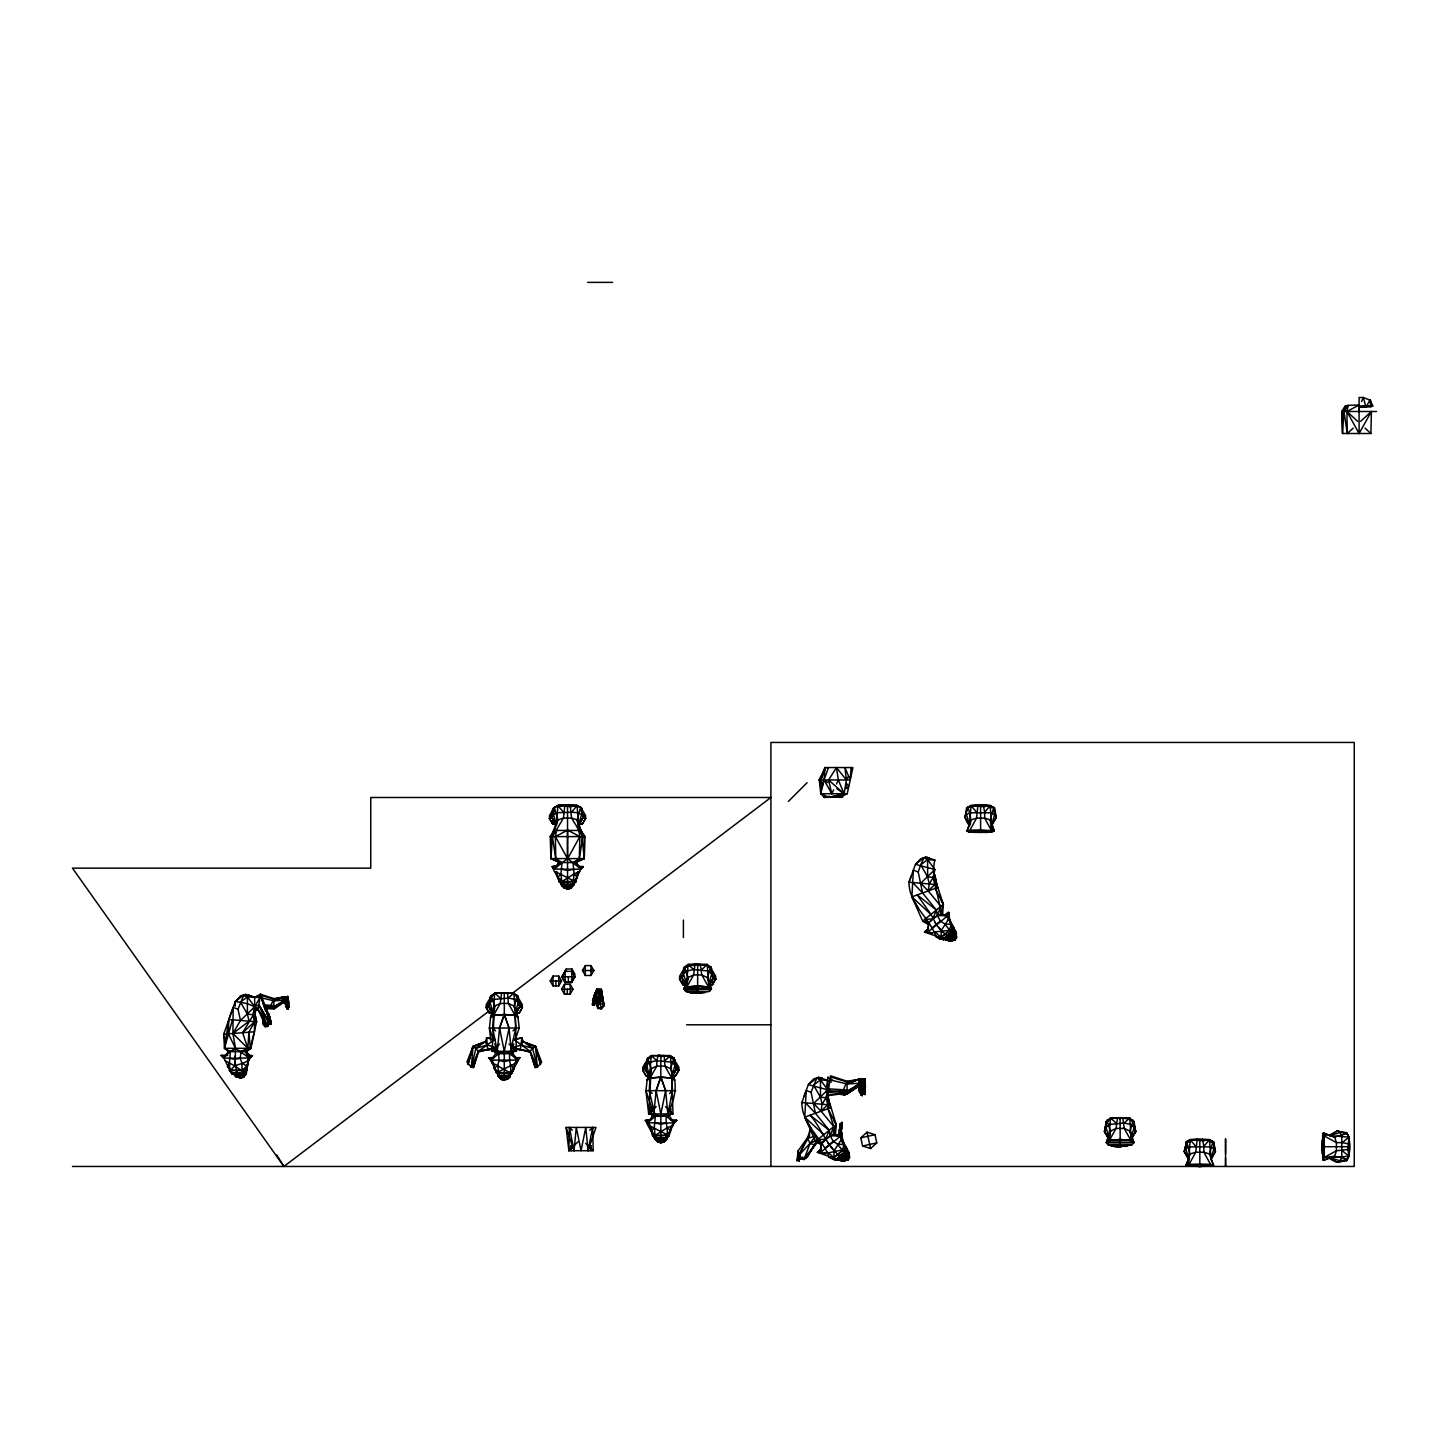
<?xml version="1.0" encoding="UTF-8"?>
<svg xmlns="http://www.w3.org/2000/svg" width="1449" height="1449" viewBox="0 0 1449 1449"><rect width="100%" height="100%" fill="white"/><g stroke="black" fill="none" stroke-linecap="round" stroke-linejoin="round"><path stroke-width="1.5" d="M268.011 1022.903L267.612 1026.417L268.065 1023.139L267.612 1026.417L265.167 1026.689L263.446 1024.57L263.972 1019.951M494.326 1065.033L494.344 1068.511L498.365 1075.575L504.288 1078.654L510.229 1075.575C510.899 1072.604 527.092 1046.902 515.12 1062.642L516.387 1062.769L496.301 1072.876C495.938 1067.388 483.368 1050.706 493.457 1062.642L492.207 1062.769L509.776 1072.586L512.276 1072.876L514.268 1065.033M494.779 1043.914L498.746 1053.658L499.036 1060.487L497.75 1065.033L494.344 1068.511L498.873 1075.955L504.288 1076.027M494.344 1068.511L498.818 1072.586L504.288 1073.292L504.288 1051.322L509.052 1028.047L504.343 1014.499L504.27 992.728M556.217 866.629C546.472 862.39 561.017 880.793 561.596 884.47L567.537 887.549L573.46 884.47L580.868 869.02L583.349 866.629L580.868 869.02L572.79 869.382L554.188 869.02L551.707 866.629L557.122 866.484M578.06 873.493L575.525 881.771L555.438 871.664L556.706 871.537L557.575 877.388L562.103 884.85L567.537 884.922M567.537 885.14L572.953 884.85L575.525 881.771L572.953 884.85L562.103 884.85L559.549 881.771L567.537 882.187L567.537 804.938L567.537 806.658M579.183 829.697L578.785 825.369L583.114 817.471L581.556 807.981L577.119 805.535L557.937 805.535L554.406 807.51L557.865 819.88L550.928 836.598L550.928 858.587L584.273 858.587L584.291 836.598L581.393 831.128L578.368 830.44L556.688 830.44L553.808 831.128L550.222 836.598L550.928 858.587L559.133 862.553L575.941 862.553L584.128 858.587L578.042 860.96M649.55 1120.367C639.806 1116.147 654.332 1134.531 654.912 1138.226L660.853 1141.287L666.794 1138.226L674.202 1122.776L676.683 1120.367L674.202 1122.776L666.123 1123.12L647.522 1122.776L645.022 1120.367L650.456 1120.24M650.311 1127.231L652.865 1135.509L655.419 1138.588L660.853 1138.679M671.394 1127.231L668.84 1135.509L666.286 1138.588L655.419 1138.588L652.865 1135.509L660.853 1135.944L660.853 1113.973L656.089 1090.68L660.816 1077.132L660.853 1056.14M660.835 1057.064L660.835 1055.361M697.621 992.33L690.738 992.8L685.866 991.333L683.964 989.087L688.003 977.568L684.526 967.063L688.076 964.491L707.239 964.509L710.789 967.081L713.252 978.166L708.923 985.628L712.455 984.396L715.679 978.999L713.542 975.394L715.679 979.18L712.455 984.777L709.249 984.777M697.675 964.998L697.621 993.308L709.485 991.333L711.387 989.087L707.329 977.568L701.769 974.96L693.618 974.942L688.021 977.568L683.964 989.069L685.812 991.315L697.621 993.308L697.639 989.631M697.657 965.922L697.657 964.237M980.611 831.889L980.611 830.168L994.322 831.165L990.265 819.917L993.724 807.546L990.192 805.572L971.011 805.572L966.574 808.017L965.016 817.508C972.623 837.142 971.591 812.545 967.479 807.546C975.612 803.688 986.66 803.615 994.63 808.017L996.188 817.508L991.859 825.405L992.239 829.734M1110.966 1118.845L1106.964 1120.566L1106.094 1122.341L1104.536 1131.669L1108.847 1139.131L1109.155 1137.574L1106.402 1142.573L1133.842 1142.555L1129.767 1131.053L1124.225 1128.445L1116.074 1128.427L1110.477 1131.053L1106.402 1142.555L1108.25 1144.801L1120.095 1144.819C1120.005 1149.256 1110.948 1145.199 1108.304 1144.819L1106.402 1142.573L1110.459 1131.053L1106.964 1120.548L1110.532 1117.976L1129.695 1117.994L1134.132 1122.323L1135.69 1131.651L1131.361 1139.113L1129.695 1117.994L1110.532 1117.976L1108.811 1139.113L1104.482 1131.651L1106.964 1120.548C1115.078 1116.672 1125.094 1116.672 1133.209 1120.548L1134.096 1122.341L1130.854 1120.023L1134.132 1122.323M1120.113 1118.483L1120.186 1146.793L1113.194 1146.286M1131.343 1139.131L1135.654 1131.669L1133.209 1120.548L1134.169 1127.521L1131.071 1137.574L1133.842 1142.573L1106.402 1142.555L1109.3 1140.454L1116.074 1128.427L1117.487 1117.704L1129.224 1118.863L1133.227 1120.566L1129.785 1131.053L1133.842 1142.573L1131.923 1144.819L1108.25 1144.801L1113.086 1146.268L1120.059 1146.141M1225.564 1165.811L1225.564 1158.005M1225.564 1153.839L1225.564 1152.843M1225.564 1152.064L1225.564 1138.896L1225.564 1166.463M1348.983 1149.872L1348.983 1146.702M1329.168 1135.436L1337.047 1131.108L1346.538 1132.665L1348.983 1137.103L1348.983 1143.822M1353.203 428.107L1347.28 433.505L1346.918 411.498L1359.09 405.032L1359.09 406.752L1372.801 406.028L1370.066 399.725L1370.935 406.771L1359.09 407.404L1359.09 433.505L1346.918 411.498L1348.24 405.358L1359.09 405.032L1359.09 397.479L1363.255 397.479L1370.356 400.286L1370.935 406.771M235.028 1061.085L236.984 1074.071L242.2 1073.781L246.855 1066.337L249.282 1057.969L252.488 1055.76L248.54 1059.4L245.968 1070.739L238.053 1075.194L233.416 1073.419L235.571 1076.498L240.28 1077.748L243.486 1077.096L246.276 1073.763L248.54 1059.4L252.488 1055.76L249.282 1057.969L229.902 1058.277L223.273 1057.933L221.117 1055.524L224.704 1055.433M235.046 1058.277L235.046 1056.212M236.386 1070.413L236.712 1073.093M227.728 1055.542L221.117 1055.524L222.748 1055.705L231.605 1073.763L236.984 1073.854M237.853 1072.876L238.433 1076.245L240.28 1077.748M233.814 1072.695L238.433 1076.245L238.451 1074.76M235.39 1073.419L235.571 1076.498L239.194 1077.458L239.194 1076.498M239.194 1077.458L242.816 1076.516L247.254 1067.605L245.515 1074.56L243.577 1076.842L240.842 1077.748L237.944 1076.842L241.077 1078.092L241.095 1077.132M515.156 1039.947L519.213 1028.047L518.018 1017.578L515.174 1015.477L508.4 1003.451L507.639 993.507L501.644 992.728L500.249 1003.451L493.475 1015.459L490.577 1017.56L489.382 1028.047L490.885 1040.744M649.224 1075.901L646 1075.901L642.795 1070.322L647.703 1058.205L651.253 1055.633L656.814 1060.704L656.814 1066.084L650.04 1078.092L647.142 1080.211L645.928 1090.68L648.699 1113.973L673.024 1113.973L671.738 1078.11L664.946 1066.084L664.203 1056.14L658.226 1055.361L656.814 1060.704L649.949 1062.117L646.743 1065.178L645.222 1069.308L649.641 1076.788L651.253 1055.633L670.434 1055.651L673.966 1058.223L676.429 1069.308L672.101 1076.77M686.047 984.777L682.823 984.777L679.599 979.18L681.755 975.467L679.599 978.999L682.823 984.396L686.391 985.646L682.081 978.184L683.602 968.838L684.526 967.063L688.51 965.36L695.031 964.219L706.786 965.36L695.013 964.237L693.618 974.942L686.862 986.968L683.964 989.069L711.387 989.087L707.347 977.568L710.789 967.081L712.455 973.601L712.836 971.247L715.679 976.191L715.679 979.18M583.114 817.471L580.651 807.51L577.191 819.88L578.513 824.807L583.114 817.471L580.651 807.51L576.666 805.481L564.911 804.938L563.462 818.105L552.431 836.598L550.928 858.587L557.014 860.96M977.984 804.974L976.535 818.142L969.761 830.476L966.881 831.165L970.939 819.917L976.535 818.142L984.668 818.142L990.265 819.917L994.322 831.165L987.584 832.36L968.765 831.889L966.881 831.165L969.616 824.843L971.011 805.572L983.943 806.695L990.192 805.572L991.587 824.843L996.188 817.508L993.724 807.546L989.359 807.546M1197.2 1139.059L1190.68 1139.602L1186.677 1141.631L1185.735 1148.713L1188.832 1158.928L1186.097 1165.25L1199.808 1166.626L1213.537 1165.25L1210.803 1158.928L1215.403 1151.593L1212.94 1141.631L1208.955 1139.602L1197.2 1139.059L1195.733 1152.227L1188.977 1164.561L1186.097 1165.25L1190.154 1154.002L1186.677 1141.631L1190.227 1139.657L1209.39 1139.657L1213.827 1142.102L1215.403 1151.593L1211.074 1159.49L1209.39 1139.657L1203.159 1140.78L1190.227 1139.657L1188.397 1162.46M577.499 872.189L575.851 881.789L567.537 886.245L564.494 885.737L559.205 881.789L557.575 877.388L560.98 873.928L561.977 862.553L555.728 858.587L552.431 836.598L557.865 819.88L563.462 818.105L571.594 818.105L577.191 819.88L581.248 831.128L579.202 826.383M670.815 1127.666L669.184 1135.527L660.853 1140.001L657.828 1139.494L652.521 1135.527L650.891 1127.666M513.815 1043.914L511.298 1051.322L504.288 1053.658L497.297 1051.322L492.66 1028.047L493.475 1015.459L504.288 1014.499L509.052 1028.047L511.298 1051.322L517.637 1060.125L490.957 1060.125L497.297 1051.322L499.543 1028.047L504.343 1014.499L515.174 1015.477L516.46 1051.322L492.135 1051.322L494.634 1006.077L491.139 995.572L488.675 1006.657L492.986 1014.137L494.707 993L513.87 993L518.307 997.329L519.865 1006.657L515.536 1014.137L513.87 993L494.707 993L490.233 997.329L488.711 1006.675L493.022 1014.137L490.197 1002.527L491.139 995.572L495.141 993.851L490.269 997.347L489.726 1000.516M288.061 997.329L282.573 997.437L288.152 996.604L283.37 1002.454L284.239 1000.444L282.338 1000.788L284.674 1001.44L286.938 1008.45C290.706 1010.261 287.717 998.904 288.152 996.604L273.843 999.212L260.349 995.101L254.662 997.329L247.399 996.84L243.849 994.865L235.263 1001.585L223.689 1034.206L224.486 1048.315L228.562 1051.449L246.674 1051.503L250.297 1048.315L256.618 1021.835L254.662 1011.891L256.799 1008.341M852.483 1081.896L860.163 1078.962L864.781 1078.762L860.489 1084.74L863.278 1093.397L864.799 1094.466L864.781 1078.762L847.085 1082.005L830.404 1076.897M838.917 1135.799L842.213 1133.082L841.797 1139.222L849.205 1152.679L849.132 1157.208L847.067 1159.798L843.39 1157.805L832.885 1159.272L836.653 1160.088L844.858 1153.332L837.45 1144.076L833.247 1141.323L830.15 1135.799L829.226 1130.311L815.443 1113.267L811.078 1092.256L806.224 1090.481L801.877 1102.508C801.84 1124.931 822.326 1137.682 829.045 1157.081L832.885 1159.272L833.99 1157.497L834.081 1150.886L841.742 1138.878L840.565 1136.034L841.289 1132.593L842.213 1133.082L841.797 1139.222L847.683 1152.734L847.864 1156.501L845.618 1159.562L842.231 1161.138L817.363 1152.299L821.492 1148.822M911.204 876.138L908.994 882.224C908.976 904.665 929.461 917.398 936.163 936.797L940.021 938.988L941.126 937.213L941.216 930.602L948.878 918.594L947.7 915.75L948.425 912.327L949.349 912.798L948.932 918.938L954.819 932.45L954.982 936.235L952.754 939.296L949.367 940.854L924.498 932.015L928.628 928.537M244.627 1075.212L242.816 1076.516L235.571 1076.498L238.759 1076.498L246.366 1070.829L248.431 1060.505L250.677 1056.683L246.203 1051.521L250.931 1048.315L254.499 1031.779L254.662 997.329L260.476 994.213L273.843 998.633L282.845 997.202L284.239 998.506L284.239 1001.585M556.688 830.44L555.365 836.598L567.537 858.587L580.868 869.02L575.941 862.553L579.328 858.587L579.835 836.598L577.191 819.88M224.957 1060.577L229.087 1062.823L227.475 1066.301L231.315 1071.535L229.141 1070.684L231.043 1070.394C234.285 1062.425 247.109 1065.232 249.282 1057.969L235.499 1048.315L230.355 1051.449C229.866 1060.777 225.7 1079.94 242.2 1073.781L241.856 1062.841L240.172 1058.295L241.168 1051.467L247.815 1048.315L248.902 1032.231L254.662 1021.672L252.977 1014.698L254.662 1006.801L260.005 997.492L254.662 997.329L245.66 994.268L240.498 995.988L235.263 1001.585L235.263 1006.004M697.693 987.149L697.712 985.99L708.489 986.968M1120.131 1140.635L1120.168 1139.475L1130.999 1140.454L1133.842 1142.573M589.761 1130.274L592.677 1127.431L593.202 1150.705L568.877 1150.705L569.403 1127.431L572.301 1130.274M652.684 1110.532L648.699 1113.973L651.181 1068.71L647.703 1058.205L651.688 1056.52M1337.047 1131.108L1347.009 1133.571L1337.047 1131.108L1329.729 1135.708L1334.638 1137.03L1336.413 1142.627L1336.413 1150.76L1334.638 1156.356L1323.408 1160.414L1322.031 1146.702L1323.408 1132.973L1334.638 1137.03L1347.009 1133.571C1350.866 1141.703 1350.939 1152.752 1346.538 1160.721L1337.047 1162.279C1317.413 1154.672 1342.009 1155.704 1347.009 1159.816L1348.983 1156.284L1349.055 1137.556L1346.538 1132.665M1347.244 406.771L1345.378 406.028L1342.48 411.498L1342.499 433.505L1343.984 411.498L1348.24 405.358L1345.378 406.028L1341.774 411.498L1342.499 433.505L1370.899 433.505L1371.406 411.498L1360.665 421.297M550.928 858.587L551.363 841M849.168 1154.056L849.712 1157.57L848.19 1160.051L841.869 1160.359L847.683 1159.798L849.259 1157.28L848.1 1152.734M927.921 929.207L924.498 932.015L927.523 932.359L947.7 915.75L949.349 912.798L948.932 918.938L956.34 932.395L956.268 936.923L954.185 939.513L951.667 938.535L945.835 939.84L949.367 940.854L951.667 938.535L954.148 929.244L953.17 926.654L956.847 937.304L955.326 939.767L952.645 940.745L949.004 940.075L954.819 939.513L956.467 933.935L951.105 925.187M1337.047 1162.279L1347.009 1159.816L1339.927 1160.776L1329.729 1157.679L1337.047 1162.279L1339.927 1160.776L1341.774 1157.606L1341.774 1135.799L1339.927 1132.611L1329.729 1135.708L1348.983 1137.103L1347.86 1150.035L1348.983 1156.284L1329.729 1157.679L1323.408 1160.414L1324.404 1146.702L1323.408 1132.973L1328.135 1135.038M581.393 831.128L584.273 858.587L584.998 836.598L581.393 831.128L579.509 831.853M267.612 1026.417L267.739 1022.903M504.288 1076.245C516.025 1077.947 507.82 1060.324 509.849 1053.658L515.935 1028.047L515.12 1015.459L504.288 1014.499L493.421 1015.477L490.577 1017.578L494.634 1006.077L500.249 1003.451L508.4 1003.451L513.96 1006.077L518.018 1017.56L515.246 1012.597L518.344 1002.545L517.402 995.59L513.399 993.851L518.271 997.347L518.814 1000.516M572.953 884.85L574.076 873.928L573.079 862.553L579.328 858.587L582.788 836.598L571.594 818.105L570.145 804.938M660.853 1138.878C672.59 1140.58 664.385 1122.957 666.413 1116.291C674.22 1101.584 679.4 1084.232 670.525 1068.71L673.966 1058.223L669.963 1056.502L658.19 1055.361M596.336 995.3C599.795 980.629 592.025 1000.553 592.406 1004.791L594.307 1005.371L595.738 1001.657L597.097 1003.016L597.712 1008.413L601.444 1008.83L604.07 1005.588L601.353 989.395L596.952 988.961L592.587 1000.281L593.673 1004.628L594.307 1005.371L595.195 1001.241L593.202 999.067L596.952 988.961L600.103 993.742M859.945 1082.983L858.225 1079.505L847.085 1081.262L830.567 1075.81L827.741 1094.937L827.94 1108.72L833.809 1126.579L833.483 1134.024L840.565 1136.034L844.966 1149.329L823.467 1153.929L825.658 1153.042L820.388 1152.643L820.768 1144.493L830.15 1135.799L835.493 1134.042L836.236 1124.623L827.741 1096.422M948.823 915.225L952.102 929.044L941.126 937.213L936.163 936.797L940.854 939.224L948.226 939.024L954.148 929.244L947.7 915.75L940.6 913.739C939.785 895.844 930.167 878.963 934.877 860.072L925.875 857.029L920.713 858.75L915.478 864.328L908.994 882.224L936.833 884.596L943.371 904.339L942.611 913.758L937.286 915.514L928.9 922.433L927.523 932.359L928.9 922.433L931.689 920.133M593.855 995.717L597.115 989.649L600.629 990.518L602.096 999.756L598.31 1002.002L595.267 999.973L594.905 993.996L597.115 989.649L601.353 989.395L604.07 1005.588L601.244 1007.997L597.712 1007.508L596.336 996.206L595.521 994.557L593.855 995.717L593.673 1004.628L592.406 1004.791L595.195 1001.241L597.006 1003.396L597.712 1008.413L601.281 994.829L601.353 989.395L599.904 993.271L602.168 1000.1L598.147 1002.436L594.488 1000.353L594.905 993.996L597.368 992.456L599.904 993.271L602.168 1000.1M249.282 1057.969L244.953 1051.485L247.815 1048.315L232.927 1033.481L233.144 1007.435L237.998 1009.21L240.498 1020.458L232.927 1033.481L235.499 1048.315L235.028 1066.301L241.729 1070.413L244.718 1070.702L242.2 1073.781M825.966 1139.258L817.779 1139.566L820.768 1144.493L815.552 1141.377L804.775 1117.143L806.224 1090.481M933.084 918.974L924.915 919.282L927.903 924.208L922.687 921.093L911.892 896.859L913.359 870.197L918.213 871.972L922.578 892.982L936.362 910.026L937.286 915.514L940.365 921.039L944.585 923.792L951.993 933.047L943.788 939.803L940.021 938.988L950.526 937.521M655.419 1138.588L654.296 1127.666L655.31 1116.291L649.224 1090.68L650.04 1078.092L660.816 1077.132L671.666 1078.092L674.564 1080.211L670.507 1068.692L664.946 1066.084L656.814 1066.084L651.199 1068.692L647.142 1080.211L650.04 1078.092L660.853 1077.132L671.738 1078.11L672.499 1090.68L667.844 1113.973L674.202 1122.776L666.413 1116.291M494.2 1047.917L495.902 1053.658L512.711 1053.658L514.395 1047.917M590.866 1150.705L591.264 1145.579M666.286 1138.588L668.84 1135.509L648.772 1125.42L650.021 1125.293L647.522 1122.776L652.448 1116.291L669.257 1116.291L671.086 1108.847M820.949 783.42L819.301 779.979L850.219 779.979L852.9 767.553L825.079 767.553L819.301 779.979L820.786 793.726L824.3 797.421L842.757 796.986L842.304 796.189L847.23 793.726L850.219 779.979L851.161 767.553M525.987 1042.936L535.532 1046.305L537.289 1067.243L535.152 1067.533L530.352 1052.083L520.39 1049.474L521.894 1037.792L513.671 1039.386L529.99 1051.105L537.289 1067.243L541.691 1062.135L535.532 1046.305L523.161 1041.505L521.894 1037.792L516.75 1039.205M570.852 888.128L573.931 884.796L571.25 887.549L567.537 888.491L563.806 887.549L564.603 884.47L567.537 886.245L570.453 884.47C574.094 896.007 554.514 879.525 564.204 888.128M657.52 1141.884L654.459 1138.534L657.14 1141.287L660.853 1142.247L664.584 1141.287L663.787 1138.226L657.918 1138.226C654.803 1144.819 665.616 1142.826 667.246 1138.534L668.243 1134.422M847.23 793.726L820.786 793.726L824.046 779.979L825.079 767.553L820.858 779.979L820.786 793.726L827.47 796.733L841.271 797.421L844.115 793.726L846.361 779.979L844.93 767.553L850.219 779.979M482.535 1043.099L472.7 1047.283L468.027 1064.544L473.062 1046.305L478.605 1051.105L473.425 1067.533L471.305 1067.243L473.062 1046.305L485.433 1041.505L486.683 1037.792L494.924 1039.386L478.605 1051.105L471.305 1067.243L466.904 1062.135L473.062 1046.305L482.608 1042.936M497.75 1065.033L498.873 1075.955L509.722 1075.955L514.25 1068.511L510.845 1065.033M562.103 884.85L560.98 873.928M1188.162 1163.819L1188.832 1158.928L1184.231 1151.593L1186.677 1141.631L1184.231 1151.593L1188.56 1159.49M248.431 1060.505L248.54 1059.4L246.366 1070.829L239.936 1074.144L236.296 1074.126L236.948 1072.876L240.425 1074.76L246.276 1073.763M246.004 1068.148L245.497 1074.144L243.794 1077.132L241.077 1078.092L241.222 1076.716M566.106 1127.431L574.039 1150.705L576.285 1127.431L581.031 1150.705L585.794 1127.431L588.022 1150.705L595.956 1127.431L566.106 1127.431L568.877 1150.705L572.862 1147.264M604.07 1005.588L601.281 994.829L598.799 996.785L598.147 1002.436L602.096 999.756L600.629 990.518M571.957 978.872L571.594 982.513L565.146 982.513L561.922 976.934L566.251 968.983L571.957 968.983L574.818 973.927L574.818 976.934L571.594 982.513L571.957 968.983L571.957 972.279M712.836 981.118L712.455 984.777L712.455 981.045M270.528 1021.219C271.18 1033.01 265.728 996.568 271.072 1024.045L269.822 1024.443L269.242 1021.726L270.963 1021.11L269.025 1017.361L270.13 1018.122L270.528 1021.219L268.5 1018.448L270.13 1018.212L268.101 1013.72L269.387 1019.842M473.895 1063.186L473.425 1067.533L478.605 1051.105L496.554 1047.536L487.281 1045.109L476.015 1048.225L471.305 1067.243M809.774 1132.919L810.154 1129.26L815.733 1136.052L817.526 1142.229L804.05 1159.417L798.779 1158.693L796.896 1160.577L799.287 1161.011L798.218 1150.741L809.574 1134.748L807.002 1140.435M838.953 1135.69L840.239 1123.718L841.869 1122.395L842.05 1127.739L840.583 1134.386L838.953 1135.69L840.239 1123.718M840.583 1134.386L841.869 1122.395M849.205 1152.679L847.683 1152.734L844.024 1158.639L841.163 1155.07L844.858 1153.332L844.966 1149.329L844.858 1153.332L836.653 1160.088L829.045 1157.081L833.99 1157.497L842.267 1150.669L844.079 1144.692L841.706 1135.509L841.036 1139.113L842.938 1143.841M946.994 937.956L942.357 938.952L946.994 937.956L949.367 940.854L951.232 941.071L954.185 939.513L950.073 937.521L948.28 934.786L951.993 933.047L952.102 929.044L951.993 933.047L943.788 939.803L942.411 938.59L940.854 939.224L948.081 937.865L950.906 935.529L953.442 928.845L951.468 931.127M262.16 998.017L273.843 1000.824L283.116 996.948L283.37 1002.454L273.843 1008.939L265.892 1008.631M856.468 1085.591L856.305 1087.112L844.513 1095.154L839.442 1094.104L827.216 1095.77M829.969 1079.867L847.085 1083.979L858.551 1079.197L859.112 1083.924L858.877 1086.007L847.085 1094.031L842.014 1092.981L827.741 1094.937L822.144 1104.229L821.076 1111.22L833.809 1126.579L830.15 1135.799L827.361 1138.099M1106.058 1122.323L1109.3 1120.023L1106.094 1122.341L1106.964 1120.548L1104.482 1131.651L1109.119 1137.574L1106.402 1142.555M820.786 1149.492L817.363 1152.299L820.388 1152.643L821.764 1142.718L824.572 1140.417M263.7 1024.316L264.189 1020.73L263.446 1024.57L265.294 1026.146L267.612 1025.838L265.167 1026.689L263.446 1024.57M287.445 996.767L284.421 996.767L286.938 1008.45L288.17 1009.301L287.409 996.314L288.659 1002.563L287.373 1004.61L287.608 1009.029L286.196 1005.751L288.152 996.604L282.573 997.437M864.328 1083.997L865.361 1091.858L864.039 1091.948L864.111 1094.14L862.354 1090.083L864.781 1078.762L857.88 1079.813L864.655 1079.668M265.149 1025.023L258.194 1009.681L260.476 994.213L270.13 1018.031L270.13 1023.066L267.359 1026.327L263.646 1024.117L262.667 1018.031L263.646 1023.447L267.359 1025.494L270.13 1022.487L260.476 994.213L265.475 1010.931M826.6 1086.388L827.995 1076.933M265.149 1024.117L263.646 1024.117L264.243 1020.15M929.28 858.75L929.28 857.573L927.614 859.601L927.614 876.899L929.28 883.944L928.193 890.936L940.944 906.295L937.286 915.514L934.496 917.833M564.911 804.938L558.39 805.481L553.5 807.981L551.942 817.471L556.271 825.369L557.937 805.535L570.87 806.658L577.119 805.535L578.513 824.807L581.61 814.592L578.441 812.744L571.576 812.237L556.633 812.744L553.446 814.592L551.942 817.471L549.497 818.395L552.703 823.775L556.289 825.042L551.96 817.58L553.536 808.252L552.975 811.422M686.373 985.628L682.044 978.166L684.526 967.063L682.823 973.601L682.461 971.247L679.599 976.191L679.599 979.18M1186.097 1165.25L1213.537 1165.25L1209.48 1154.002L1212.94 1141.631L1215.403 1151.593M512.819 1069.163L512.095 1072.985L504.288 1078.654M669.384 1131.814L668.659 1135.618L660.853 1141.287M649.55 1076.77L646.743 1065.178L647.703 1058.205L645.258 1069.326L649.587 1076.788L646 1075.52L642.795 1070.141L642.795 1067.315L645.638 1062.389L646 1064.743L642.795 1070.141L645.258 1069.326L647.703 1058.205L645.258 1069.326L649.858 1075.212L647.142 1080.211L651.181 1068.71L650.329 1073.057M493.765 1010.424L494.634 1006.077L490.577 1017.56L493.348 1012.597L488.675 1006.657L490.197 1002.527L493.384 999.484L508.364 998.053L515.192 999.502L518.344 1002.545L519.865 1006.657L515.518 1014.137M1109.59 1135.4L1110.459 1131.053L1109.246 1140.454L1106.402 1142.573M588.022 1150.705L592.677 1127.431M708.887 985.646L713.198 978.184L710.771 967.063L711.713 974.036L708.633 984.088L707.239 964.509L688.076 964.491L686.663 984.088L682.044 978.166L684.526 967.063L682.081 978.184L679.599 978.999M660.853 1113.973L665.616 1090.68L660.889 1077.132L656.089 1090.68L653.861 1113.973L652.448 1116.291L651.018 1113.973L650.492 1107.145L650.51 1111.637L653.101 1110.169M827.741 1093.234L827.741 1080.356L818.739 1077.313L813.577 1079.034L808.343 1084.613L827.741 1089.847L813.577 1103.504L821.076 1111.22L827.741 1104.699L826.057 1097.744L827.741 1089.847L820.478 1079.885L816.928 1077.911L808.343 1084.613L804.068 1096.422M933.174 877.46L934.877 869.563L927.614 859.601L924.064 857.627L915.478 864.328L934.877 869.563L920.713 883.22L928.193 890.936L934.877 884.433L933.174 877.46L927.614 876.899L920.713 864.836L924.064 857.627M1104.536 1131.669L1106.964 1120.566M236.984 1074.071L237.346 1072.423M284.71 998.651L285.018 997.329L283.569 1000.788L273.843 1006.729L264.66 1006.222M471.124 1053.767L472.7 1047.283M573.931 884.796L574.927 880.684M597.097 1003.016L599.832 1002.255L603.255 998.524M965.016 817.508L967.479 807.546L965.016 817.508L969.616 824.843L966.519 814.628L969.689 812.78L991.514 812.78L994.684 814.628L996.188 817.508M270.963 1021.11L271.072 1024.045L269.242 1021.726M287.608 1009.029L288.043 1003.831L288.623 1007.182L287.264 1008.758L287.192 1003.342L285.127 1000.154L273.843 1000.824M861.104 1094.919L861.014 1088.235L858.478 1084.269L862.227 1095.589L862.843 1087.257L859.782 1091.206L861.104 1094.919L862.789 1092.981L861.014 1088.235L862.735 1088.235M864.781 1078.762L864.799 1094.466L863.676 1093.796L863.586 1087.112L860.163 1078.962M1345.378 406.028L1343.984 411.498L1347.28 433.505M504.288 1078.418L501.372 1075.575C497.333 1086.786 516.858 1071.662 508.019 1078.654L504.288 1079.614L500.575 1078.654L497.895 1075.901L500.974 1079.233M567.537 887.313L565.653 885.194L569.403 885.194M660.853 1141.051L658.824 1139.566L659.929 1137.682M948.407 935.366L946.885 935.945L948.081 937.865L951.16 938.354L954.819 932.45L956.34 932.395M596.336 996.206L598.31 1002.002L594.488 1000.353L596.336 996.206L598.799 996.785L597.006 1003.396L595.738 1001.657L593.673 1004.628M799.287 1161.011L798.526 1155.668L807.564 1138.262L810.154 1129.26M232.474 1019.77L224.486 1048.315L230.355 1051.449L233.959 1051.467M833.483 1134.024L836.236 1124.623L827.94 1108.72L829.697 1104.881L827.741 1094.937M940.6 913.739L943.371 904.339L935.076 888.436L936.833 884.596L934.877 874.653L929.28 883.944M929.28 932.486L932.794 932.758L930.602 933.645L934.677 931.961L941.126 937.213L949.403 930.385L951.214 924.408L944.585 923.792M991.587 824.843L994.684 814.628L993.724 807.546M1210.803 1158.928L1213.9 1148.713L1210.712 1146.865L1188.904 1146.865L1185.735 1148.713L1184.231 1151.593M245.479 1072.224L246.076 1070.268M663.461 1055.361L673.966 1058.223L674.908 1065.178L672.064 1076.788L675.651 1075.52L678.875 1070.141L678.875 1067.315L676.013 1062.389L676.013 1065.667M825.079 767.553L821.058 779.979L822.815 785.123M286.268 1000.553L285.525 1003.233L286.196 1005.751L287.59 1005.751M504.252 1014.499L499.543 1028.047L504.288 1051.322M237.998 1009.21L243.849 994.865M811.078 1092.256L816.928 1077.911M918.213 871.972L920.713 864.836L927.614 859.601L934.877 860.072M697.675 986.008L686.862 986.968L708.543 986.968L697.639 985.99L686.808 986.968L683.964 989.087L711.387 989.069L709.575 985.737L711.387 989.087L708.543 986.968L701.769 974.96L700.284 964.237M833.646 789.796L831.78 793.726L824.046 779.979L828.448 767.553M1120.168 1139.475L1109.246 1140.454L1120.149 1140.454M233.144 1007.435L228.797 1019.462L224.486 1048.315L250.931 1048.315M843.988 1145.471L847.104 1150.361L846.053 1146.938L847.013 1149.528L843.789 1155.813L840.963 1158.149L833.718 1159.508L846.234 1158.82L847.067 1159.798L844.097 1161.355L838.699 1160.124L842.938 1157.805L846.307 1149.129L841.634 1156.429L839.007 1156.882M953.442 928.845L948.751 936.145L946.143 936.615M799.812 1155.251L796.896 1160.577L798.218 1150.741L798.526 1155.668L804.05 1159.417L810.045 1143.388L815.733 1136.052L807.564 1138.262L810.045 1143.388L814.555 1145.018L816.113 1141.866M564.748 888.165L570.308 888.165C574.402 881.499 570.96 889.632 567.537 889.125L564.748 888.165L562.864 885.176M507.078 1079.27L501.408 1078.98L499.615 1076.281L501.517 1079.27L504.288 1080.229L507.078 1079.27L501.408 1078.98M825.658 1139.258L829.226 1130.311L810.1 1115.205C821.837 1128.191 826.455 1146.467 841.036 1156.936L841.289 1155.65M932.794 918.974L936.362 910.026L917.235 894.921L930.928 914.428L936.688 925.15L941.216 930.602L948.153 936.652L947.592 935.366L949.004 936.145M956.268 936.923L951.432 934.315L954.148 929.244L948.171 918.847M697.621 993.308L697.639 986.968L686.808 986.968L688.003 977.568L686.717 984.088L683.566 974.036L686.772 970.993L693.636 969.562L708.579 971.011L711.731 974.054L713.252 978.166L715.679 978.999M1120.059 1146.793L1131.923 1144.819M1361.589 401.445L1363.255 397.479L1366.063 407.241L1359.09 407.241L1359.09 406.028L1372.801 406.028M828.339 1090.825L847.085 1091.296L859.112 1083.924L860.905 1079.668M269.749 1008.106L273.843 998.633L273.843 1008.939L284.674 1001.44M839.442 1094.104L840.529 1091.586M842.014 1092.981L847.085 1081.262L847.085 1094.031L860.489 1084.74L865.361 1091.858L863.278 1093.397L861.05 1083.164L847.085 1083.979M800.355 1155.197L798.779 1158.693L803.054 1157.262L799.975 1158.91M836.453 783.909L838.319 779.979L836.471 767.553L828.574 779.979L831.78 793.726M864.256 1080.356L865.415 1086.152L864.799 1094.466L864.238 1091.351M526.041 1043.099L535.895 1047.283L540.568 1064.544L535.532 1046.305L529.99 1051.105L514.63 1049.004L512.04 1047.536L521.314 1045.109L523.161 1041.505L532.58 1048.225L537.289 1067.243M1346.538 1160.721L1349.055 1155.831M804.05 1159.417L807.292 1156.9L815.479 1143.243M825.984 767.553L819.301 779.979L821.909 776.429M951.432 934.315L954.148 929.244M490.577 1017.56L493.294 1012.579M647.142 1080.211L649.858 1075.212M567.682 858.587L579.835 836.598L567.682 830.132L555.365 836.598L555.728 858.587L559.115 862.553L554.188 869.02L567.537 858.587L567.537 830.132M247.815 1048.315L242.635 1032.72L257.687 1007.743M1359.09 433.505L1371.406 411.498M517.402 995.59L513.96 1006.077L518.018 1017.578L515.301 1012.579L519.829 1006.675L517.402 995.59L513.435 993.887L518.307 997.329L517.402 995.59L519.865 1006.657L522.31 1007.49L519.086 1013.268L515.862 1013.268M820.388 1152.643L840.565 1136.034L842.213 1133.082M807.564 1138.262L809.574 1134.748L798.526 1155.668L810.045 1143.388L816.892 1140.291M549.497 818.576L552.703 812.998L552.341 810.643L549.497 815.588L549.497 818.576L552.703 824.155L555.927 824.155M585.577 818.576L585.577 815.588L582.715 810.643L582.353 812.998L581.538 808.252L583.096 817.58L578.767 825.042L582.353 823.775L585.577 818.395L583.422 814.791L585.577 818.576L582.353 824.155L579.129 824.155M489.074 999.738L486.23 1004.682L486.23 1007.689L489.454 1013.268L492.678 1013.268M486.23 1007.689L489.454 1002.11L486.23 1007.49L489.454 1013.268M519.086 1013.268L522.31 1007.689L522.31 1004.682L519.448 999.738M550.185 980.991L553.029 976.046L558.734 976.046L561.596 980.991L558.734 985.918L553.029 985.918L550.185 980.991L561.596 980.991M566.251 968.983L561.922 976.934L565.146 971.355L571.594 971.355L574.818 976.735L571.594 982.132L565.146 982.132L561.922 976.735L574.818 976.735M561.614 989.232L564.476 984.288L570.163 984.288L573.025 989.232L570.163 994.159L564.476 994.159L561.614 989.232L573.025 989.232M582.462 970.522L585.305 965.595L591.011 965.595L593.873 970.522L591.011 975.467L585.305 975.467L582.462 970.522L593.873 970.522M672.064 1076.788L676.393 1069.326L673.966 1058.223L675.379 1063.149M672.427 1075.901L675.651 1075.901L678.875 1070.322L675.651 1064.743L678.875 1070.322L676.393 1069.326L674.908 1065.196L671.756 1062.135L656.814 1060.704M848.589 776.175L846.361 779.979L836.471 767.553M948.28 934.786L952.881 930.783L949.62 933.464M841.163 1155.07L845.763 1151.067L840.674 1155.088M273.843 999.212L282.845 997.202L284.239 998.506L283.515 1001.223M549.497 818.395L552.703 812.998M847.085 1082.005L858.225 1079.505L859.945 1081.117L859.04 1084.486M807.292 1156.9L814.555 1145.018L803.561 1159.58L807.292 1156.9L805.463 1157.715M1366.063 407.241L1370.066 399.725M512.692 1053.658L514.123 1051.322M669.257 1116.291L670.688 1113.973M949.367 940.854L955.978 934.659M841.887 1160.667L848.842 1154.944M665.526 1138.914L663.642 1141.903L660.853 1142.863L655.926 1139.312M507.621 1079.233L508.889 1077.35M664.185 1141.884L665.453 1140.001M283.569 1000.788L284.239 999.828M859.112 1083.924L859.945 1082.747M709.775 982.621L713.198 978.184L710.789 967.081M676.393 1069.326L671.811 1075.23L674.564 1080.211L671.865 1075.212L670.434 1055.651L651.253 1055.633M1131.071 1137.574L1135.654 1131.669L1133.227 1120.566M556.398 865.995L559.133 862.553L555.728 858.587M571.576 812.237L577.119 805.535M980.611 830.168L969.761 830.476L991.442 830.476L984.668 818.142L984.65 812.273L990.192 805.572M1213.537 1165.25L1210.658 1164.561L1203.884 1152.227L1203.865 1146.358L1209.39 1139.657M579.328 858.587L575.923 862.553L578.658 865.995M601.244 1007.997L603.69 1005.208L599.832 1002.255L601.444 1008.83L597.712 1007.508M1343.042 411.498L1345.849 408.346M932.395 927.595L940.365 921.039M825.278 1147.88L833.247 1141.323M595.195 1001.241L592.587 1000.281L595.322 997.31M654.296 1127.666L650.909 1131.144L655.383 1135.237L666.341 1135.237L670.796 1131.144L667.409 1127.666L655.383 1135.237M269.224 1022.487L258.918 1004.773L254.662 1006.801L240.498 1020.458M839.877 1158.24L835.24 1159.236L839.877 1158.24L842.231 1161.138L847.864 1156.501L849.132 1157.208M788.383 801.424L807.093 782.714M282.99 1002.454L284.421 1001.042L288.623 1007.182L287.192 1003.342L288.659 1002.563M491.628 1047.084L492.135 1051.322L499.597 1044.023M513.018 1030.891L515.935 1028.047M568.877 1150.705L577.897 1141.866M648.699 1113.973L656.162 1106.674M669.583 1093.524L672.499 1090.68M288.623 1006.349L286.25 1007.055L284.421 1001.042L286.196 1005.751L288.641 1004.628M949.131 935.148L951.794 935.927L950.073 937.521L948.153 935.366M841.996 1155.433L844.658 1156.211L842.938 1157.805L841.036 1155.65M242.635 1032.72L254.662 1021.672M508.364 998.053L513.87 993M701.751 969.562L707.239 964.509M664.928 1060.704L670.434 1055.651M1109.119 1137.574L1106.022 1127.521L1109.209 1124.478L1124.189 1123.047L1129.695 1117.994M860.797 1137.845L866.973 1132.176L874.961 1134.694L876.79 1142.881L870.614 1148.532L862.608 1146.014L860.797 1137.845L874.961 1134.694M567.537 882.187L573.007 881.481L577.481 877.388L574.076 873.928L562.049 881.481L557.575 877.388M504.288 1073.292L509.776 1072.586L514.25 1068.511M554.315 833.03L550.222 836.598L584.998 836.598L582.263 834.226M1345.886 407.948L1341.774 411.498L1376.55 411.498M492.135 1051.322L496.138 1047.881M490.957 1060.125L498.746 1053.658M647.522 1122.776L655.31 1116.291M1334.638 1156.356L1324.078 1157.534L1324.078 1135.853L1336.413 1142.627L1342.281 1142.645L1348.983 1137.103M945.002 915.134L948.425 912.327L944.35 915.587M947.809 934.804L950.725 932.395M941.126 937.213L943.19 939.242L951.305 932.54M945.4 938.499L947.773 936.561M950.254 937.195L951.794 935.927M837.884 1135.418L841.289 1132.593L837.232 1135.871M827.542 1152.245L833.99 1157.497L842.267 1150.669M844.079 1151.955L847.013 1149.528L841.036 1139.113M833.99 1157.497L836.055 1159.526L844.169 1152.824M842.086 1156.429L847.013 1149.528L844.079 1144.692L837.45 1144.076M843.137 1157.461L844.658 1156.211M484.509 1042.266L485.433 1041.505L488.204 1049.474L478.242 1052.083M575.851 881.789L572.898 882.35L575.851 881.789L567.537 887.549M838.772 1130.365L842.05 1127.739M229.938 1069.308L227.475 1066.301L231.043 1070.394L241.729 1070.413L246.855 1066.337L241.856 1062.841M246.203 1051.521L250.297 1048.315L248.902 1032.231M860.489 1084.74L847.085 1091.296M232.927 1033.481L249.065 1021.183L247.399 1014.137L247.399 996.84L249.065 994.811L249.065 995.988L251.709 995.988M511.95 993.67L770.904 797.493L370.763 797.493L370.763 868.15L72.45 868.15L283.895 1166.463L489.11 1010.985M238.433 1076.245L240.425 1074.76L236.296 1074.126M683.638 968.856L686.88 966.537L683.602 968.838M476.015 1048.225L485.433 1041.505M688.51 965.378L693.999 965.36L688.51 965.378L692.839 964.617M495.087 993.887L490.233 997.329L491.139 995.59L488.711 1006.675L486.23 1007.49M954.982 936.235L951.667 938.535L950.888 937.521M516.043 1060.342L519.557 1057.897L516.804 1058.821M672.608 1122.975L676.122 1120.548M575.325 881.88L573.804 882.622M667.337 1136.523L669.184 1135.527L667.138 1136.36M663.787 1138.226L658.987 1138.932L652.521 1135.527L654.568 1136.36M665.562 1137.501L668.659 1135.618L665.399 1137.356M861.666 1092.455L862.227 1095.589L862.119 1091.079L862.227 1095.589L859.71 1089.449C858.225 1084.45 858.623 1096.44 862.789 1091.93M244.953 1051.485L250.297 1048.315M570.689 1148.369L573.279 1146.902M1324.078 1157.534L1336.413 1150.76L1349.599 1149.311M248.069 1058.078L250.677 1056.683M865.361 1091.858L863.586 1087.112L865.415 1086.152M243.034 1071.3L246.366 1070.829L238.234 1073.419M553.5 807.981L558.39 805.481L576.666 805.481L581.556 807.981M966.574 808.017L971.464 805.517L989.739 805.517L994.63 808.017M1190.68 1139.602L1185.789 1142.102L1189.792 1142.102M246.366 1070.829L241.095 1073.419L243.486 1077.096M273.843 1006.729L283.37 1002.454L285.127 1000.154L288.242 1000.154M574.076 873.928L579.618 871.664L578.368 871.537M667.409 1127.666L672.952 1125.42L671.684 1125.293M277.447 999.375L282.845 997.202M852.646 1081.733L858.225 1079.505M950.997 931.109L951.921 930.765M844.785 1151.049L844.35 1151.412M835.838 796.733L844.115 793.726L838.319 779.979M918.286 908.179L911.892 896.859L938.137 887.313M811.15 1128.463L804.775 1117.143L831.002 1107.597M580.035 867.716L582.788 866.792M944.875 937.213L947.737 936.289M837.739 1157.497L840.601 1156.574L841.597 1158.729L844.024 1158.639M1190.154 1154.002L1195.733 1152.227L1203.884 1152.227L1209.48 1154.002M570.417 887.875L567.537 888.78L564.639 887.875M487.281 1050.235L496.554 1047.536L493.964 1049.004L478.605 1051.105M231.605 1073.763L234.829 1072.876M854.077 1080.773L850.237 1081.715L853.787 1081.026M828.574 779.979L844.115 793.726L831.654 796.733L836.381 796.153M829.281 796.189L824.3 797.421L827.47 796.733M862.608 1146.014L876.79 1142.881M500.575 1078.654L508.019 1078.654L507.222 1075.575L504.288 1077.35L501.263 1076.842L496.5 1072.985M661.776 1137.682L662.881 1139.566L660.853 1140.001L657.918 1138.226M934.677 931.961L949.403 930.385M572.79 869.382L567.537 870.451L562.266 869.382M509.559 1060.487L504.288 1061.556L499.036 1060.487M666.123 1123.12L660.853 1124.189L655.582 1123.12M229.902 1058.277L234.756 1059.346L240.172 1058.295M286.196 1005.751L288.641 1005.515M848.969 1081.678L853.425 1080.972M861.286 1079.541L855.979 1080.32M865.361 1090.825L862.083 1091.206L861.847 1087.565L863.079 1087.71M660.853 1135.944L666.341 1135.237M860.869 1092.184L859.511 1092.329L859.71 1089.449L857.591 1085.392L859.782 1091.206L857.917 1085.862L844.513 1095.154L844.513 1093.524L840.094 1092.6M223.689 1034.206L254.499 1031.779M287.554 1007.272L288.623 1007.182M861.467 1093.071L862.789 1092.981L857.917 1085.862L856.305 1087.112L855.508 1086.315M264.37 1007.309L273.843 1007.635M828.103 1092.51L842.666 1091.495L847.085 1092.401M860.67 1079.958L857.591 1080.085L861.34 1080.085M279.603 998.651L284.239 998.506M493.892 1057.589L488.476 1057.734L492.986 1057.734M825.767 1091.948L829.987 1091.84M587.569 282.374L612.655 282.374M552.703 823.775L555.927 823.775M579.129 823.775L582.353 824.155M966.881 831.165L994.322 831.165M968.765 831.889L992.438 831.889L991.804 826.6M973.619 832.36L987.584 832.36M578.839 866.629L583.349 866.629L577.934 866.484M562.049 881.481L573.007 881.481M934.877 882.224L936.289 882.224M562.158 884.162L572.898 884.162M564.494 885.737L567.537 885.737M565.508 885.81L567.537 885.81M563.806 887.549L571.25 887.549M685.866 991.333L697.639 991.333M240.498 995.988L245.66 995.988M286.884 1000.734L288.496 1000.734M287.192 1003.342L288.586 1003.342M288.025 1005.008L286.504 1005.008L287.264 1008.758M492.678 1012.887L489.454 1012.887L493.022 1014.137M515.862 1012.887L519.086 1012.887M269.333 1017.578L269.224 1024.117L267.359 1024.117M269.224 1018.031L260.349 995.101L263.863 1005.552M265.149 1022.487L263.464 1022.487L263.646 1024.117M263.464 1023.066L265.149 1023.066M269.224 1023.066L268.808 1016.437M267.359 1017.18L269.224 1023.447L267.359 1023.447L267.359 1026.327M686.645 1024.805L770.904 1024.805M519.213 1028.047L489.382 1028.047L493.421 1039.947M515.609 1057.734L520.119 1057.734L514.703 1057.589M498.818 1072.586L509.776 1072.586M498.927 1075.267L509.668 1075.267M649.224 1075.52L646 1075.901M502.26 1076.915L506.317 1076.915M499.706 1077.35L502.767 1077.35M864.89 1083.164L861.05 1083.164L858.388 1086.007L860.163 1084.269L862.427 1091.677L861.847 1087.565M863.586 1087.112L865.307 1087.112M864.618 1089.159L862.735 1089.159L863.676 1093.796M864.039 1089.775L865.379 1089.775M862.046 1090.282L860.181 1090.282L861.539 1095.263L861.467 1090.898L861.539 1095.263M675.777 1090.68L645.928 1090.68L653.861 1113.973L660.853 1116.291L667.844 1113.973L665.616 1090.68L660.816 1077.132M827.741 1102.508L829.154 1102.508M672.155 1120.367L676.683 1120.367L671.267 1120.24M655.473 1137.9L666.232 1137.9M658.824 1139.566L662.881 1139.566M1209.824 1142.102L1213.827 1142.102L1208.955 1139.602M1322.031 1146.702L1349.599 1146.702M841.887 1156.429L839.75 1156.23L840.601 1156.574M1187.981 1165.974L1211.654 1165.974M72.45 1166.463L1354.254 1166.463L1354.254 742.449L770.904 742.449L770.904 1166.463M685.812 991.315L709.485 991.333M501.662 992.728L506.896 992.728M690.648 992.782L704.612 992.8M237.564 1051.467L241.168 1051.467M247.562 1055.578L251.963 1055.578L246.783 1055.433M231.043 1070.394L241.729 1070.413M231.478 1073.075L241.947 1073.093M241.657 1074.705L235.752 1074.687L240.226 1076.516M1130.999 1140.454L1109.3 1140.454L1120.113 1139.494L1130.945 1140.454L1124.225 1128.445L1122.721 1117.722M1113.086 1146.268L1127.05 1146.286M242.816 1076.516L238.759 1076.498L237.853 1073.419M235.463 1066.301L229.087 1062.823M863.803 1088.67L865.379 1088.706M937.286 915.514L947.7 915.75M830.15 1135.799L840.565 1136.034M264.986 1004.936L273.843 1005.678M828.629 1088.869L847.085 1089.974M826.057 1089.992L830.349 1090.101M267.993 1014.155L270.13 1018.212L269.025 1017.361M827.741 1080.356L820.478 1079.885L813.577 1085.12L820.478 1097.183L822.144 1104.229M231.17 1070.811L229.739 1070.72L231.749 1071.699M690.738 992.8L697.73 993.308M801.877 1102.508L829.697 1104.881M254.662 1009.355L258.194 1009.681L267.359 1025.494L258.918 1004.773L269.224 1023.447M235.263 1001.585C245.406 1002.69 258.429 1005.063 261.762 1016.365M946.885 935.945L948.751 936.145L947.574 935.366M252.977 1014.698L247.399 1014.137L240.498 1002.092L247.399 996.84L254.662 1006.801M826.057 1097.744L820.478 1097.183L820.478 1079.885L822.144 1077.857L822.144 1079.034M842.231 1161.138L844.097 1161.355M859.275 1088.688L860.507 1088.833M1326.197 1135.292L1322.665 1134.857L1322.665 1158.53M1342.281 1142.645L1349.599 1144.076M530.352 1052.083L512.04 1047.536L521.314 1050.235M565.653 885.194L559.205 881.789L562.158 882.35M1124.189 1123.047L1131.017 1124.496L1134.169 1127.539L1135.69 1131.651L1134.169 1127.539M267.304 1014.59L268.355 1014.825M827.397 1080.99L831.4 1081.968M952.011 940.6L956.376 936.996M844.876 1160.884L849.259 1157.28M521.314 1045.109L532.58 1048.225M491.845 1039.205L486.683 1037.792L487.281 1045.109M827.832 1078.02L831.925 1079.27M949.023 940.383L951.232 941.071M583.096 817.58L585.577 818.395M491.791 1058.821L489.038 1057.897L492.551 1060.342M648.355 1121.454L645.602 1120.548L649.116 1122.975M559.205 881.789L561.252 882.622L559.731 881.88L559.006 878.058M928.121 923.43L922.687 921.093L943.371 904.339L941.27 900.898M821.04 1143.732L815.552 1141.377L836.236 1124.623L834.153 1121.182M847.864 1156.501L844.296 1154.599L847.013 1149.528L844.532 1158.82L843.753 1157.805M953.496 937.992L955.326 939.767L954.185 937.992M846.361 1158.276L848.19 1160.051L847.067 1158.276M561.125 884.796L559.64 878.637L559.731 881.88L562.973 883.6M654.368 1136.523L653.064 1135.618L656.306 1137.356M254.662 1007.779L258.194 1009.681M668.605 1110.169L671.195 1111.637M588.783 1146.902L591.373 1148.369M559.731 881.88L562.828 883.763M653.064 1135.618L656.143 1137.501M824.046 779.979L827.687 782.478M836.816 788.727L844.115 793.726M667.246 1138.534L664.584 1141.287L657.14 1141.287L656.252 1140.001M286.938 1008.45L288.17 1009.301L288.152 996.604M943.045 937.775L946.668 940.365M235.662 1075.194L233.416 1073.419M523.161 1041.505L524.085 1042.266M1342.281 1150.741L1348.983 1156.284M509.849 1053.658L517.637 1060.125M669.021 1110.532L673.024 1113.973M512.457 1047.881L516.46 1051.322M589.2 1147.264L593.202 1150.705M598.799 996.785L602.096 999.756M1110.532 1117.976L1116.092 1123.047M688.076 964.491L693.636 969.562M494.707 993L500.267 998.053M1346.918 411.498L1357.604 421.297M1365.012 428.107L1370.899 433.505M911.892 896.859L930.928 914.428M804.775 1117.143L823.793 1134.694M649.224 1090.68L652.122 1093.524M665.562 1106.674L668.695 1109.735M492.66 1028.047L495.576 1030.891M508.997 1044.023L512.131 1047.102M585.74 1143.406L588.874 1146.467M912.689 882.532L922.578 892.982M805.572 1102.816L815.443 1113.267M847.502 1158.983L846.85 1158.276L848.19 1160.051M946.885 916.601L948.932 918.938M839.768 1136.885L841.797 1139.222M971.011 805.572L976.554 812.273M1190.227 1139.657L1195.751 1146.358M557.937 805.535L563.48 812.237M846.415 783.402L848.589 786.119L846.506 788.564L845.655 784.398M599.904 993.271L597.115 989.649L597.368 992.456M953.949 937.992L955.326 939.767M953.659 937.992L954.819 939.513M949.638 936.38L951.16 938.354M947.248 935.891L945.255 933.79M942.629 931.798L938.083 926.509M935.13 922.705L936.38 924.317M846.524 1158.276L847.683 1159.798M840.112 1156.175L838.12 1154.074M835.493 1152.082L830.947 1146.793M828.013 1142.971L829.263 1144.601M262.504 1011.728L270.13 1022.487M276.723 1154.98L283.895 1166.463M651.018 1113.973L652.448 1116.291M494.471 1051.322L495.884 1053.658M522.31 1007.49L519.086 1002.11L522.31 1007.689M843.97 1145.616L846.035 1149.184M571.594 971.355L574.818 976.934M1131.126 1137.574L1133.842 1142.555M858.967 1088.09L859.855 1092.8M235.499 1048.315L228.417 1033.843L228.797 1019.462L256.618 1021.835L254.662 1013.376M246.674 1051.503L248.232 1054.763M1202.435 1139.059L1203.865 1146.358M983.219 804.974L984.65 812.273M674.908 1065.178L676.429 1069.308L673.948 1058.205M284.402 999.973L287.083 1006.548L285.978 1006.657C285.978 998.886 285.471 1011.511 287.373 1004.61L287.083 1006.548L286.866 1004.628M711.731 974.054L713.198 978.184M518.344 1002.545L519.829 1006.675M529.99 1051.105L535.152 1067.533L534.699 1063.186M653.463 1134.422L654.459 1138.534M535.895 1047.283L537.47 1053.767M596.952 988.961L599.198 998.542M934.877 876.138L936.833 884.596M224.16 1036.234L225.555 1042.266M866.973 1132.176L870.614 1148.532M569.403 1127.431L574.039 1150.705M287.482 1005.515L288.17 1009.301M819.554 779.979L820.967 787.839M990.265 819.917L991.442 830.476M682.461 981.118L682.823 984.777L682.823 981.045M552.341 820.514L552.703 824.155L552.703 820.188M570.797 1145.579L571.196 1150.705M594.905 993.996L595.267 999.973M583.947 845.383L584.273 858.587M1120.095 1140.454L1120.186 1146.793M1359.09 405.032L1359.162 411.498M1323.408 1132.973L1323.408 1160.414M1322.194 1139.711L1322.194 1153.676M1199.808 1139.602L1199.808 1166.626M1120.077 1117.722L1120.077 1119.407M980.593 806.695L980.593 804.974L980.611 832.541M927.614 857.301L927.614 858.75M925.875 857.029L925.875 858.75M820.478 1077.585L820.478 1079.034M818.739 1077.313L818.739 1079.034M683.403 920.061L683.403 937.521M660.853 1135.237L660.853 1142.863M591.011 965.595L591.011 975.467M585.305 965.595L585.305 975.467M570.163 984.288L570.163 994.159M568.37 976.735L568.37 982.132M567.537 881.481L567.537 889.125M567.32 989.232L567.32 994.159M565.146 971.355L565.146 982.513M564.476 984.288L564.476 994.159M558.734 976.046L558.734 985.918M555.891 980.991L555.891 985.918M553.029 976.046L553.029 985.918M552.341 810.643L552.341 813.94M504.288 1072.586L504.288 1080.229M554.406 807.51L553.446 814.592L556.543 824.807L551.942 817.471L554.406 807.51M663.751 1141.613L657.973 1141.613L660.853 1142.518L663.751 1141.613M685.757 985.737L683.964 989.069L685.794 985.755M228.562 1051.449L223.273 1057.933L230.355 1051.449L228.562 1051.449M650.076 1057.661L646.815 1059.98L650.021 1057.679M512.095 1072.985L510.772 1073.89L512.095 1072.985M506.172 1076.299L504.288 1077.35L502.423 1076.299L506.172 1076.299M1199.808 1164.253L1188.977 1164.561L1210.658 1164.561L1199.808 1164.253M841.634 1156.429L840.456 1155.65L841.634 1156.429M711.694 968.838L708.434 966.537L711.64 968.856M674.872 1059.962L671.63 1057.679L674.836 1059.98"/></g></svg>
